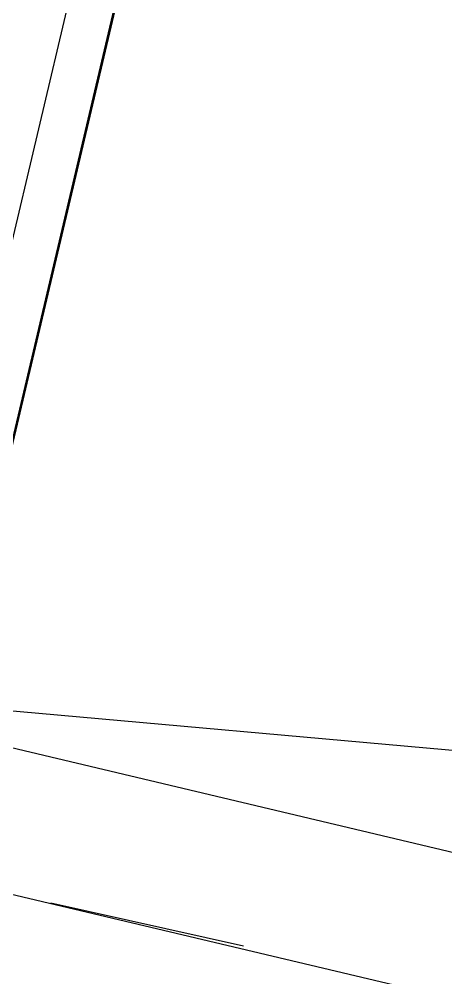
# Model space of a CAD drawing. Header units: feet. Extents: x -84 to 198, y -22 to 181.
# Drawn here: x 118.334 to 118.865, y 75.564 to 76.758 of the extents above; entities that cross this region are included whole.
import ezdxf

# ---------------------------------------------------------------- set-up
doc = ezdxf.new("R2010")
doc.units = ezdxf.units.FT
doc.layers.add('A-AREA-UNIDAD', color=30, linetype='CONTINUOUS')
doc.layers.add('A-LINEA', color=7, linetype='CONTINUOUS')

msp = doc.modelspace()

# ---------------------------------------------------------------- linework, layer by layer
at = {"layer": 'A-AREA-UNIDAD'}
msp.add_lwpolyline([(66.24, 88.4444), (101.088, 80.2133), (101.2, 80.6933), (102.208, 80.6933), (104.608, 80.0889), (104.608, 79.36), (117.472, 76.3733), (117.568, 75.9644), (118.96, 75.84), (129.568, 73.3689), (129.6, 73.12), (130.8, 76.7289), (132.288, 79.8933), (133.68, 82.1689), (137.728, 87.68)], dxfattribs=at)
at = {"layer": 'A-LINEA'}
for p, q in [((121.84, 91.1111), (114.56, 60.2978)), ((118.32, 76.4578), (119.9733, 83.4711)), ((118.24, 75.8711), (129.4933, 73.2044)), ((118.3733, 75.6578), (118.6133, 75.6044))]:
    msp.add_line(p, q, dxfattribs=at)
for points in [[(135.8933, 108.7111), (131.36, 89.5511), (124.5867, 91.1511), (124.44, 90.4978), (121.84, 91.1111), (121.3333, 88.9644), (118.2, 75.6978), (129.9467, 72.9244)], [(119.2267, 38.2711), (123.76, 57.4311), (117, 59.0311), (117.1467, 59.6844), (114.56, 60.2978), (115.0667, 62.4444), (118.2, 75.6978), (129.9467, 72.9244)]]:
    msp.add_lwpolyline(points, dxfattribs=at)

doc.saveas('drawing.dxf')
